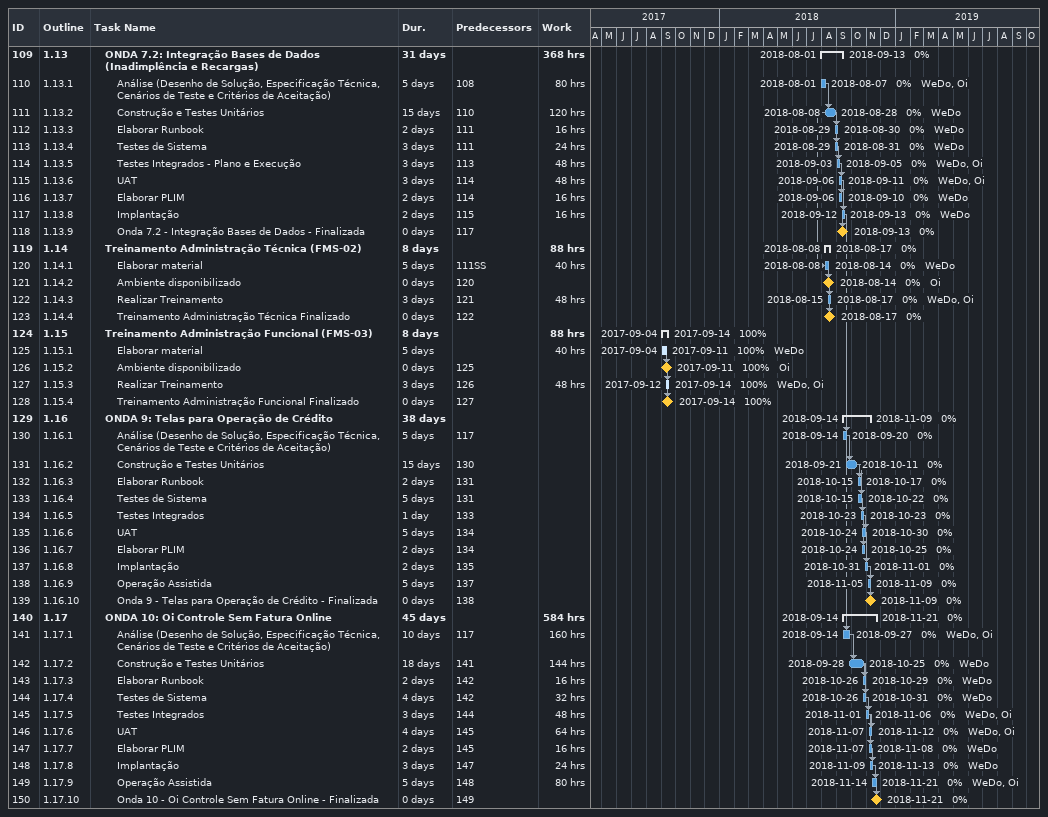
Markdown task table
| ID | WBS | Task | Duration | Start | Finish | Predecessors | Resources | % complete | Work (h) |
|---|---|---|---|---|---|---|---|---|---|
| 109 | 1.13 | **ONDA 7.2: Integração Bases de Dados (Inadimplência e Recargas)** | 31d | 2018-08-01 | 2018-09-13 |  |  | 0 | 368 |
| 110 | 1.13.1 | Análise (Desenho de Solução, Especificação Técnica, Cenários de Teste e Critérios de Aceitação) | 5d | 2018-08-01 | 2018-08-07 | 108 | WeDo, Oi | 0 | 80 |
| 111 | 1.13.2 | Construção e Testes Unitários | 15d | 2018-08-08 | 2018-08-28 | 110 | WeDo | 0 | 120 |
| 112 | 1.13.3 | Elaborar Runbook | 2d | 2018-08-29 | 2018-08-30 | 111 | WeDo | 0 | 16 |
| 113 | 1.13.4 | Testes de Sistema | 3d | 2018-08-29 | 2018-08-31 | 111 | WeDo | 0 | 24 |
| 114 | 1.13.5 | Testes Integrados - Plano e Execução | 3d | 2018-09-03 | 2018-09-05 | 113 | WeDo, Oi | 0 | 48 |
| 115 | 1.13.6 | UAT | 3d | 2018-09-06 | 2018-09-11 | 114 | WeDo, Oi | 0 | 48 |
| 116 | 1.13.7 | Elaborar PLIM | 2d | 2018-09-06 | 2018-09-10 | 114 | WeDo | 0 | 16 |
| 117 | 1.13.8 | Implantação | 2d | 2018-09-12 | 2018-09-13 | 115 | WeDo | 0 | 16 |
| 118 | 1.13.9 | Onda 7.2 - Integração Bases de Dados - Finalizada | 0d | 2018-09-13 | 2018-09-13 | 117 |  | 0 |  |
| 119 | 1.14 | **Treinamento Administração Técnica (FMS-02)** | 8d | 2018-08-08 | 2018-08-17 |  |  | 0 | 88 |
| 120 | 1.14.1 | Elaborar material | 5d | 2018-08-08 | 2018-08-14 | 111SS | WeDo | 0 | 40 |
| 121 | 1.14.2 | Ambiente disponibilizado | 0d | 2018-08-14 | 2018-08-14 | 120 | Oi | 0 |  |
| 122 | 1.14.3 | Realizar Treinamento | 3d | 2018-08-15 | 2018-08-17 | 121 | WeDo, Oi | 0 | 48 |
| 123 | 1.14.4 | Treinamento Administração Técnica Finalizado | 0d | 2018-08-17 | 2018-08-17 | 122 |  | 0 |  |
| 124 | 1.15 | **Treinamento Administração Funcional (FMS-03)** | 8d | 2017-09-04 | 2017-09-14 |  |  | 100 | 88 |
| 125 | 1.15.1 | Elaborar material | 5d | 2017-09-04 | 2017-09-11 |  | WeDo | 100 | 40 |
| 126 | 1.15.2 | Ambiente disponibilizado | 0d | 2017-09-11 | 2017-09-11 | 125 | Oi | 100 |  |
| 127 | 1.15.3 | Realizar Treinamento | 3d | 2017-09-12 | 2017-09-14 | 126 | WeDo, Oi | 100 | 48 |
| 128 | 1.15.4 | Treinamento Administração Funcional Finalizado | 0d | 2017-09-14 | 2017-09-14 | 127 |  | 100 |  |
| 129 | 1.16 | **ONDA 9: Telas para Operação de Crédito** | 38d | 2018-09-14 | 2018-11-09 |  |  | 0 |  |
| 130 | 1.16.1 | Análise (Desenho de Solução, Especificação Técnica, Cenários de Teste e Critérios de Aceitação) | 5d | 2018-09-14 | 2018-09-20 | 117 |  | 0 |  |
| 131 | 1.16.2 | Construção e Testes Unitários | 15d | 2018-09-21 | 2018-10-11 | 130 |  | 0 |  |
| 132 | 1.16.3 | Elaborar Runbook | 2d | 2018-10-15 | 2018-10-17 | 131 |  | 0 |  |
| 133 | 1.16.4 | Testes de Sistema | 5d | 2018-10-15 | 2018-10-22 | 131 |  | 0 |  |
| 134 | 1.16.5 | Testes Integrados | 1d | 2018-10-23 | 2018-10-23 | 133 |  | 0 |  |
| 135 | 1.16.6 | UAT | 5d | 2018-10-24 | 2018-10-30 | 134 |  | 0 |  |
| 136 | 1.16.7 | Elaborar PLIM | 2d | 2018-10-24 | 2018-10-25 | 134 |  | 0 |  |
| 137 | 1.16.8 | Implantação | 2d | 2018-10-31 | 2018-11-01 | 135 |  | 0 |  |
| 138 | 1.16.9 | Operação Assistida | 5d | 2018-11-05 | 2018-11-09 | 137 |  | 0 |  |
| 139 | 1.16.10 | Onda 9 - Telas para Operação de Crédito - Finalizada | 0d | 2018-11-09 | 2018-11-09 | 138 |  | 0 |  |
| 140 | 1.17 | **ONDA 10: Oi Controle Sem Fatura Online** | 45d | 2018-09-14 | 2018-11-21 |  |  | 0 | 584 |
| 141 | 1.17.1 | Análise (Desenho de Solução, Especificação Técnica, Cenários de Teste e Critérios de Aceitação) | 10d | 2018-09-14 | 2018-09-27 | 117 | WeDo, Oi | 0 | 160 |
| 142 | 1.17.2 | Construção e Testes Unitários | 18d | 2018-09-28 | 2018-10-25 | 141 | WeDo | 0 | 144 |
| 143 | 1.17.3 | Elaborar Runbook | 2d | 2018-10-26 | 2018-10-29 | 142 | WeDo | 0 | 16 |
| 144 | 1.17.4 | Testes de Sistema | 4d | 2018-10-26 | 2018-10-31 | 142 | WeDo | 0 | 32 |
| 145 | 1.17.5 | Testes Integrados | 3d | 2018-11-01 | 2018-11-06 | 144 | WeDo, Oi | 0 | 48 |
| 146 | 1.17.6 | UAT | 4d | 2018-11-07 | 2018-11-12 | 145 | WeDo, Oi | 0 | 64 |
| 147 | 1.17.7 | Elaborar PLIM | 2d | 2018-11-07 | 2018-11-08 | 145 | WeDo | 0 | 16 |
| 148 | 1.17.8 | Implantação | 3d | 2018-11-09 | 2018-11-13 | 147 | WeDo | 0 | 24 |
| 149 | 1.17.9 | Operação Assistida | 5d | 2018-11-14 | 2018-11-21 | 148 | WeDo, Oi | 0 | 80 |
| 150 | 1.17.10 | Onda 10 - Oi Controle Sem Fatura Online - Finalizada | 0d | 2018-11-21 | 2018-11-21 | 149 |  | 0 |  |
